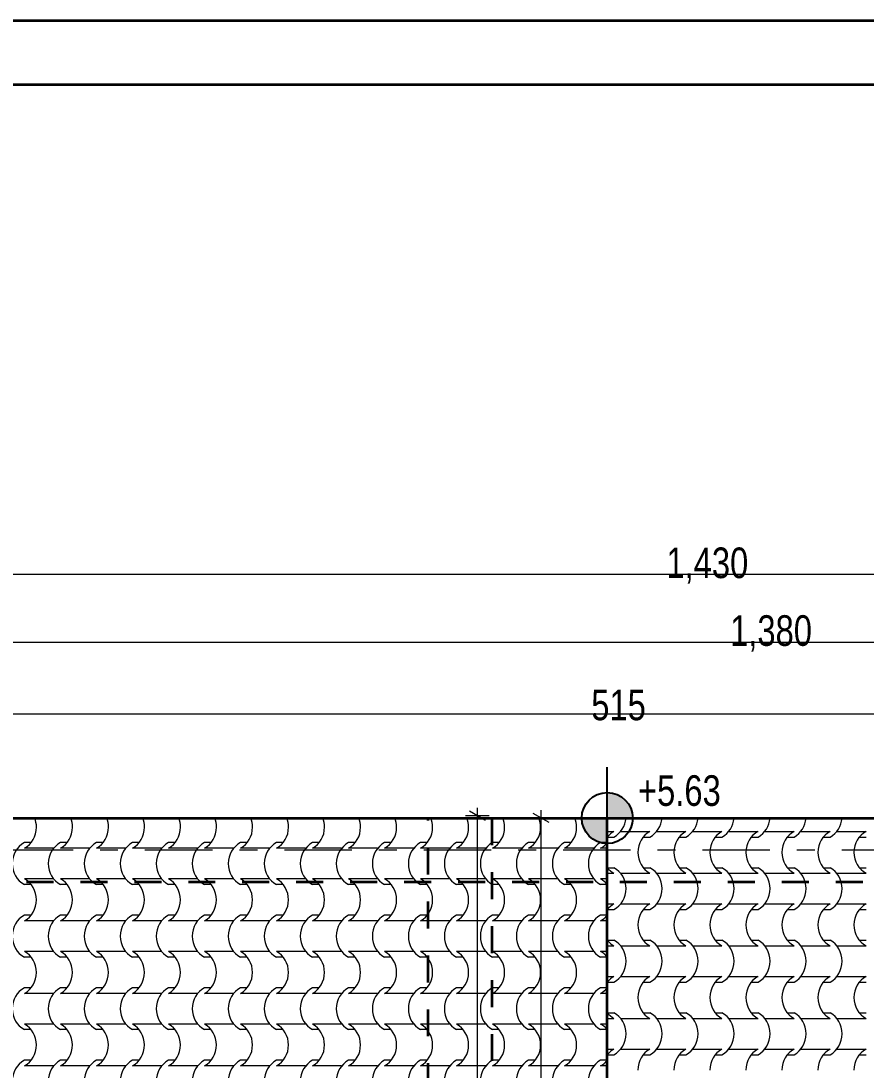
# Model space of a CAD drawing. Header units: millimetres. Extents: x -440 to 2671, y 0 to 297.
# Drawn here: x -277.8 to -211.5, y 214.7 to 297 of the extents above; entities that cross this region are included whole.
import ezdxf

# ---------------------------------------------------------------- set-up
doc = ezdxf.new("R2010")
doc.units = ezdxf.units.MM
doc.header["$MEASUREMENT"] = 0
doc.set_wipeout_variables(frame=1)
for name, pattern in [('- Двойно прекъснати линии', [10.936111, 5.291667, -2.116667, 1.411111, -2.116667]), ('- Прекъснати линия', [4.233333, 2.116667, -2.116667]), ('Wipeout_Contour', [1000, 0, -1000])]:
    doc.linetypes.add(name, pattern=pattern)
for name, color, linetype, lineweight, true_color in [('1', 7, 'Continuous', 13, 0x2b2b2b), ('58', 7, 'Continuous', 25, 0xdf0000), ('65', 7, 'Continuous', 20, 0x4e4e4e), ('85', 7, 'Continuous', 20, 0x404040)]:
    doc.layers.add(name, color=color, linetype=linetype, lineweight=lineweight, true_color=true_color)
doc.layers.add('102', color=254, linetype='Continuous', lineweight=15)
doc.layers.add('41', color=7, linetype='Continuous', lineweight=35)
doc.styles.add('GENERATED_STYLE_6', font='GOTHIC.TTF')

# ---------------------------------------------------------------- blocks, each defined once
blk = doc.blocks.new('*X44')
at = {"layer": '102', "color": 254, "linetype": 'Continuous', "lineweight": 15}
for p, q in [((163.165, 232.571), (162.638, 232.571)), ((163.784, 232.131), (162.638, 232.131)), ((164.93, 232.131), (163.784, 232.131)), ((165.99, 232.571), (165.463, 232.571)), ((166.609, 232.131), (165.463, 232.131)), ((167.755, 232.131), (166.609, 232.131)), ((168.816, 232.571), (168.289, 232.571)), ((169.435, 232.131), (168.289, 232.131)), ((170.581, 232.131), (169.435, 232.131)), ((171.641, 232.571), (171.114, 232.571)), ((172.26, 232.131), (171.114, 232.131)), ((173.406, 232.131), (172.26, 232.131)), ((174.466, 232.571), (173.94, 232.571)), ((175.086, 232.131), (173.94, 232.131)), ((176.231, 232.131), (175.086, 232.131)), ((177.292, 232.571), (176.765, 232.571)), ((177.911, 232.131), (176.765, 232.131)), ((179.057, 232.131), (177.911, 232.131)), ((180.117, 232.571), (179.59, 232.571)), ((180.736, 232.131), (179.59, 232.131)), ((181.882, 232.131), (180.736, 232.131)), ((182.943, 232.571), (182.416, 232.571)), ((183.562, 232.131), (182.416, 232.131)), ((184.708, 232.131), (183.562, 232.131)), ((185.768, 232.571), (185.241, 232.571)), ((186.387, 232.131), (185.241, 232.131)), ((187.533, 232.131), (186.387, 232.131)), ((188.593, 232.571), (188.067, 232.571)), ((189.212, 232.131), (188.067, 232.131)), ((190.358, 232.131), (189.212, 232.131)), ((191.419, 232.571), (190.892, 232.571)), ((192.038, 232.131), (190.892, 232.131)), ((193.184, 232.131), (192.038, 232.131)), ((194.244, 232.571), (193.717, 232.571)), ((194.863, 232.131), (193.717, 232.131)), ((196.009, 232.131), (194.863, 232.131)), ((197.07, 232.571), (196.543, 232.571)), ((197.689, 232.131), (196.543, 232.131)), ((198.835, 232.131), (197.689, 232.131)), ((199.895, 232.571), (199.368, 232.571)), ((200.514, 232.131), (199.368, 232.131)), ((201.66, 232.131), (200.514, 232.131)), ((202.72, 232.571), (202.194, 232.571)), ((203.339, 232.131), (202.194, 232.131)), ((204.485, 232.131), (203.339, 232.131)), ((205.546, 232.571), (205.019, 232.571)), ((206.165, 232.131), (205.019, 232.131)), ((207.311, 232.131), (206.165, 232.131)), ((208.371, 232.571), (207.844, 232.571)), ((208.371, 232.131), (207.844, 232.131)), ((163.784, 229.726), (162.638, 229.726)), ((164.93, 229.726), (163.784, 229.726)), ((166.609, 229.726), (165.463, 229.726)), ((167.755, 229.726), (166.609, 229.726)), ((169.435, 229.726), (168.289, 229.726)), ((170.581, 229.726), (169.435, 229.726)), ((172.26, 229.726), (171.114, 229.726)), ((173.406, 229.726), (172.26, 229.726)), ((175.086, 229.726), (173.94, 229.726)), ((176.231, 229.726), (175.086, 229.726)), ((177.911, 229.726), (176.765, 229.726)), ((179.057, 229.726), (177.911, 229.726)), ((180.736, 229.726), (179.59, 229.726)), ((181.882, 229.726), (180.736, 229.726)), ((183.562, 229.726), (182.416, 229.726)), ((184.708, 229.726), (183.562, 229.726)), ((186.387, 229.726), (185.241, 229.726)), ((187.533, 229.726), (186.387, 229.726)), ((189.212, 229.726), (188.067, 229.726)), ((190.358, 229.726), (189.212, 229.726)), ((192.038, 229.726), (190.892, 229.726)), ((193.184, 229.726), (192.038, 229.726)), ((194.863, 229.726), (193.717, 229.726)), ((196.009, 229.726), (194.863, 229.726)), ((197.689, 229.726), (196.543, 229.726)), ((198.835, 229.726), (197.689, 229.726)), ((200.514, 229.726), (199.368, 229.726)), ((201.66, 229.726), (200.514, 229.726)), ((203.339, 229.726), (202.194, 229.726)), ((204.485, 229.726), (203.339, 229.726)), ((206.165, 229.726), (205.019, 229.726)), ((207.311, 229.726), (206.165, 229.726)), ((208.371, 229.726), (207.844, 229.726)), ((163.165, 229.286), (162.638, 229.286)), ((165.99, 229.286), (165.463, 229.286)), ((168.816, 229.286), (168.289, 229.286)), ((171.641, 229.286), (171.114, 229.286)), ((174.466, 229.286), (173.94, 229.286)), ((177.292, 229.286), (176.765, 229.286)), ((180.117, 229.286), (179.59, 229.286)), ((182.943, 229.286), (182.416, 229.286)), ((185.768, 229.286), (185.241, 229.286)), ((188.593, 229.286), (188.067, 229.286)), ((191.419, 229.286), (190.892, 229.286)), ((194.244, 229.286), (193.717, 229.286)), ((197.07, 229.286), (196.543, 229.286)), ((199.895, 229.286), (199.368, 229.286)), ((202.72, 229.286), (202.194, 229.286)), ((205.546, 229.286), (205.019, 229.286)), ((208.371, 229.286), (207.844, 229.286)), ((163.165, 226.881), (162.638, 226.881)), ((163.784, 226.441), (162.638, 226.441)), ((164.93, 226.441), (163.784, 226.441)), ((165.99, 226.881), (165.463, 226.881)), ((166.609, 226.441), (165.463, 226.441)), ((167.755, 226.441), (166.609, 226.441)), ((168.816, 226.881), (168.289, 226.881)), ((169.435, 226.441), (168.289, 226.441)), ((170.581, 226.441), (169.435, 226.441)), ((171.641, 226.881), (171.114, 226.881)), ((172.26, 226.441), (171.114, 226.441)), ((173.406, 226.441), (172.26, 226.441)), ((174.466, 226.881), (173.94, 226.881)), ((175.086, 226.441), (173.94, 226.441)), ((176.231, 226.441), (175.086, 226.441)), ((177.292, 226.881), (176.765, 226.881)), ((177.911, 226.441), (176.765, 226.441)), ((179.057, 226.441), (177.911, 226.441)), ((180.117, 226.881), (179.59, 226.881)), ((180.736, 226.441), (179.59, 226.441)), ((181.882, 226.441), (180.736, 226.441)), ((182.943, 226.881), (182.416, 226.881)), ((183.562, 226.441), (182.416, 226.441)), ((184.708, 226.441), (183.562, 226.441)), ((185.768, 226.881), (185.241, 226.881)), ((186.387, 226.441), (185.241, 226.441)), ((187.533, 226.441), (186.387, 226.441)), ((188.593, 226.881), (188.067, 226.881)), ((189.212, 226.441), (188.067, 226.441)), ((190.358, 226.441), (189.212, 226.441)), ((191.419, 226.881), (190.892, 226.881)), ((192.038, 226.441), (190.892, 226.441)), ((193.184, 226.441), (192.038, 226.441)), ((194.244, 226.881), (193.717, 226.881)), ((194.863, 226.441), (193.717, 226.441)), ((196.009, 226.441), (194.863, 226.441)), ((197.07, 226.881), (196.543, 226.881)), ((197.689, 226.441), (196.543, 226.441)), ((198.835, 226.441), (197.689, 226.441)), ((199.895, 226.881), (199.368, 226.881)), ((200.514, 226.441), (199.368, 226.441)), ((201.66, 226.441), (200.514, 226.441)), ((202.72, 226.881), (202.194, 226.881)), ((203.339, 226.441), (202.194, 226.441)), ((204.485, 226.441), (203.339, 226.441)), ((205.546, 226.881), (205.019, 226.881)), ((206.165, 226.441), (205.019, 226.441)), ((207.311, 226.441), (206.165, 226.441)), ((208.371, 226.881), (207.844, 226.881)), ((208.371, 226.441), (207.844, 226.441)), ((163.784, 224.036), (162.638, 224.036)), ((164.93, 224.036), (163.784, 224.036)), ((166.609, 224.036), (165.463, 224.036)), ((167.755, 224.036), (166.609, 224.036)), ((169.435, 224.036), (168.289, 224.036)), ((170.581, 224.036), (169.435, 224.036)), ((172.26, 224.036), (171.114, 224.036)), ((173.406, 224.036), (172.26, 224.036)), ((175.086, 224.036), (173.94, 224.036)), ((176.231, 224.036), (175.086, 224.036)), ((177.911, 224.036), (176.765, 224.036)), ((179.057, 224.036), (177.911, 224.036)), ((180.736, 224.036), (179.59, 224.036)), ((181.882, 224.036), (180.736, 224.036)), ((183.562, 224.036), (182.416, 224.036)), ((184.708, 224.036), (183.562, 224.036)), ((186.387, 224.036), (185.241, 224.036)), ((187.533, 224.036), (186.387, 224.036)), ((189.212, 224.036), (188.067, 224.036)), ((190.358, 224.036), (189.212, 224.036)), ((192.038, 224.036), (190.892, 224.036)), ((193.184, 224.036), (192.038, 224.036)), ((194.863, 224.036), (193.717, 224.036)), ((196.009, 224.036), (194.863, 224.036)), ((197.689, 224.036), (196.543, 224.036)), ((198.835, 224.036), (197.689, 224.036)), ((200.514, 224.036), (199.368, 224.036)), ((201.66, 224.036), (200.514, 224.036)), ((203.339, 224.036), (202.194, 224.036)), ((204.485, 224.036), (203.339, 224.036)), ((206.165, 224.036), (205.019, 224.036)), ((207.311, 224.036), (206.165, 224.036)), ((208.371, 224.036), (207.844, 224.036)), ((163.165, 223.596), (162.638, 223.596)), ((165.99, 223.596), (165.463, 223.596)), ((168.816, 223.596), (168.289, 223.596)), ((171.641, 223.596), (171.114, 223.596)), ((174.466, 223.596), (173.94, 223.596)), ((177.292, 223.596), (176.765, 223.596)), ((180.117, 223.596), (179.59, 223.596)), ((182.943, 223.596), (182.416, 223.596)), ((185.768, 223.596), (185.241, 223.596)), ((188.593, 223.596), (188.067, 223.596)), ((191.419, 223.596), (190.892, 223.596)), ((194.244, 223.596), (193.717, 223.596)), ((197.07, 223.596), (196.543, 223.596)), ((199.895, 223.596), (199.368, 223.596)), ((202.72, 223.596), (202.194, 223.596)), ((205.546, 223.596), (205.019, 223.596)), ((208.371, 223.596), (207.844, 223.596)), ((163.165, 221.191), (162.638, 221.191)), ((163.784, 220.751), (162.638, 220.751)), ((164.93, 220.751), (163.784, 220.751)), ((165.99, 221.191), (165.463, 221.191)), ((166.609, 220.751), (165.463, 220.751)), ((167.755, 220.751), (166.609, 220.751)), ((168.816, 221.191), (168.289, 221.191)), ((169.435, 220.751), (168.289, 220.751)), ((170.581, 220.751), (169.435, 220.751)), ((171.641, 221.191), (171.114, 221.191)), ((172.26, 220.751), (171.114, 220.751)), ((173.406, 220.751), (172.26, 220.751)), ((174.466, 221.191), (173.94, 221.191)), ((175.086, 220.751), (173.94, 220.751)), ((176.231, 220.751), (175.086, 220.751)), ((177.292, 221.191), (176.765, 221.191)), ((177.911, 220.751), (176.765, 220.751)), ((179.057, 220.751), (177.911, 220.751)), ((180.117, 221.191), (179.59, 221.191)), ((180.736, 220.751), (179.59, 220.751)), ((181.882, 220.751), (180.736, 220.751)), ((182.943, 221.191), (182.416, 221.191)), ((183.562, 220.751), (182.416, 220.751)), ((184.708, 220.751), (183.562, 220.751)), ((185.768, 221.191), (185.241, 221.191)), ((186.387, 220.751), (185.241, 220.751)), ((187.533, 220.751), (186.387, 220.751)), ((188.593, 221.191), (188.067, 221.191)), ((189.212, 220.751), (188.067, 220.751)), ((190.358, 220.751), (189.212, 220.751)), ((191.419, 221.191), (190.892, 221.191)), ((192.038, 220.751), (190.892, 220.751)), ((193.184, 220.751), (192.038, 220.751)), ((194.244, 221.191), (193.717, 221.191)), ((194.863, 220.751), (193.717, 220.751)), ((196.009, 220.751), (194.863, 220.751)), ((197.07, 221.191), (196.543, 221.191)), ((197.689, 220.751), (196.543, 220.751)), ((198.835, 220.751), (197.689, 220.751)), ((199.895, 221.191), (199.368, 221.191)), ((200.514, 220.751), (199.368, 220.751)), ((201.66, 220.751), (200.514, 220.751)), ((202.72, 221.191), (202.194, 221.191)), ((203.339, 220.751), (202.194, 220.751)), ((204.485, 220.751), (203.339, 220.751)), ((205.546, 221.191), (205.019, 221.191)), ((206.165, 220.751), (205.019, 220.751)), ((207.311, 220.751), (206.165, 220.751)), ((208.371, 221.191), (207.844, 221.191)), ((208.371, 220.751), (207.844, 220.751)), ((163.784, 218.347), (162.638, 218.347)), ((164.93, 218.347), (163.784, 218.347)), ((166.609, 218.347), (165.463, 218.347)), ((167.755, 218.347), (166.609, 218.347)), ((169.435, 218.347), (168.289, 218.347)), ((170.581, 218.347), (169.435, 218.347)), ((172.26, 218.347), (171.114, 218.347)), ((173.406, 218.347), (172.26, 218.347)), ((175.086, 218.347), (173.94, 218.347)), ((176.231, 218.347), (175.086, 218.347)), ((177.911, 218.347), (176.765, 218.347)), ((179.057, 218.347), (177.911, 218.347)), ((180.736, 218.347), (179.59, 218.347)), ((181.882, 218.347), (180.736, 218.347)), ((183.562, 218.347), (182.416, 218.347)), ((184.708, 218.347), (183.562, 218.347)), ((186.387, 218.347), (185.241, 218.347)), ((187.533, 218.347), (186.387, 218.347)), ((189.212, 218.347), (188.067, 218.347)), ((190.358, 218.347), (189.212, 218.347)), ((192.038, 218.347), (190.892, 218.347)), ((193.184, 218.347), (192.038, 218.347)), ((194.863, 218.347), (193.717, 218.347)), ((196.009, 218.347), (194.863, 218.347)), ((197.689, 218.347), (196.543, 218.347)), ((198.835, 218.347), (197.689, 218.347)), ((200.514, 218.347), (199.368, 218.347)), ((201.66, 218.347), (200.514, 218.347)), ((203.339, 218.347), (202.194, 218.347)), ((204.485, 218.347), (203.339, 218.347)), ((206.165, 218.347), (205.019, 218.347)), ((207.311, 218.347), (206.165, 218.347)), ((208.371, 218.347), (207.844, 218.347)), ((163.165, 217.907), (162.638, 217.907)), ((165.99, 217.907), (165.463, 217.907)), ((168.816, 217.907), (168.289, 217.907)), ((171.641, 217.907), (171.114, 217.907)), ((174.466, 217.907), (173.94, 217.907)), ((177.292, 217.907), (176.765, 217.907)), ((180.117, 217.907), (179.59, 217.907)), ((182.943, 217.907), (182.416, 217.907)), ((185.768, 217.907), (185.241, 217.907)), ((188.593, 217.907), (188.067, 217.907)), ((191.419, 217.907), (190.892, 217.907)), ((194.244, 217.907), (193.717, 217.907)), ((197.07, 217.907), (196.543, 217.907)), ((199.895, 217.907), (199.368, 217.907)), ((202.72, 217.907), (202.194, 217.907)), ((205.546, 217.907), (205.019, 217.907)), ((208.371, 217.907), (207.844, 217.907)), ((163.165, 215.502), (162.638, 215.502)), ((163.784, 215.062), (162.638, 215.062)), ((164.93, 215.062), (163.784, 215.062)), ((165.99, 215.502), (165.463, 215.502)), ((166.609, 215.062), (165.463, 215.062)), ((167.755, 215.062), (166.609, 215.062)), ((168.816, 215.502), (168.289, 215.502)), ((169.435, 215.062), (168.289, 215.062)), ((170.581, 215.062), (169.435, 215.062)), ((171.641, 215.502), (171.114, 215.502)), ((172.26, 215.062), (171.114, 215.062)), ((173.406, 215.062), (172.26, 215.062)), ((174.466, 215.502), (173.94, 215.502)), ((175.086, 215.062), (173.94, 215.062)), ((176.231, 215.062), (175.086, 215.062)), ((177.292, 215.502), (176.765, 215.502)), ((177.911, 215.062), (176.765, 215.062)), ((179.057, 215.062), (177.911, 215.062)), ((180.117, 215.502), (179.59, 215.502)), ((180.736, 215.062), (179.59, 215.062)), ((181.882, 215.062), (180.736, 215.062)), ((182.943, 215.502), (182.416, 215.502)), ((183.562, 215.062), (182.416, 215.062)), ((184.708, 215.062), (183.562, 215.062)), ((185.768, 215.502), (185.241, 215.502)), ((186.387, 215.062), (185.241, 215.062)), ((187.533, 215.062), (186.387, 215.062)), ((188.593, 215.502), (188.067, 215.502)), ((189.212, 215.062), (188.067, 215.062)), ((190.358, 215.062), (189.212, 215.062)), ((191.419, 215.502), (190.892, 215.502)), ((192.038, 215.062), (190.892, 215.062)), ((193.184, 215.062), (192.038, 215.062)), ((194.244, 215.502), (193.717, 215.502)), ((194.863, 215.062), (193.717, 215.062)), ((196.009, 215.062), (194.863, 215.062)), ((197.07, 215.502), (196.543, 215.502)), ((197.689, 215.062), (196.543, 215.062)), ((198.835, 215.062), (197.689, 215.062)), ((199.895, 215.502), (199.368, 215.502)), ((200.514, 215.062), (199.368, 215.062)), ((201.66, 215.062), (200.514, 215.062)), ((202.72, 215.502), (202.194, 215.502)), ((203.339, 215.062), (202.194, 215.062)), ((204.485, 215.062), (203.339, 215.062)), ((205.546, 215.502), (205.019, 215.502)), ((206.165, 215.062), (205.019, 215.062)), ((207.311, 215.062), (206.165, 215.062)), ((208.371, 215.502), (207.844, 215.502)), ((208.371, 215.062), (207.844, 215.062))]:
    blk.add_line(p, q, dxfattribs=at)
for centre, major_axis, start_param, end_param in [((161.849, 233.768), (0, 1.849), 4.715365, 5.118354), ((164.675, 233.768), (0, 1.849), 4.715365, 5.118355), ((167.5, 233.768), (0, 1.849), 4.715365, 5.118355), ((170.326, 233.768), (0, 1.849), 4.715365, 5.118355), ((173.151, 233.768), (0, 1.849), 4.715365, 5.118356), ((175.976, 233.768), (0, 1.849), 4.715365, 5.118356), ((178.802, 233.768), (0, 1.849), 4.715365, 5.118356), ((181.627, 233.768), (0, 1.849), 4.715365, 5.118357), ((184.453, 233.768), (0, 1.849), 4.715365, 5.118357), ((187.278, 233.768), (0, 1.849), 4.715365, 5.118357), ((190.103, 233.768), (0, 1.849), 4.715365, 5.118357), ((192.929, 233.768), (0, 1.849), 4.715365, 5.118358), ((195.754, 233.768), (0, 1.849), 4.715365, 5.118358), ((198.58, 233.768), (0, 1.849), 4.715365, 5.118358), ((201.405, 233.768), (0, 1.849), 4.715365, 5.118359), ((204.23, 233.768), (0, 1.849), 4.715365, 5.118359), ((161.849, 233.779), (0, 1.849), 3.612631, 4.709413), ((164.675, 233.779), (0, 1.849), 3.612631, 4.709413), ((167.5, 233.779), (0, 1.849), 3.612631, 4.709413), ((170.326, 233.779), (0, 1.849), 3.612631, 4.709413), ((173.151, 233.779), (0, 1.849), 3.612631, 4.709413), ((175.976, 233.779), (0, 1.849), 3.612631, 4.709413), ((178.802, 233.779), (0, 1.849), 3.612631, 4.709413), ((181.627, 233.779), (0, 1.849), 3.612631, 4.709413), ((184.453, 233.779), (0, 1.849), 3.612631, 4.709413), ((187.278, 233.779), (0, 1.849), 3.612631, 4.709413), ((190.103, 233.779), (0, 1.849), 3.612631, 4.709413), ((192.929, 233.779), (0, 1.849), 3.612631, 4.709413), ((195.754, 233.779), (0, 1.849), 3.612631, 4.709413), ((198.58, 233.779), (0, 1.849), 3.612631, 4.709413), ((201.405, 233.779), (0, 1.849), 3.612631, 4.709413), ((204.23, 233.779), (0, 1.849), 3.612631, 4.709413), ((163.414, 230.928), (0, 1.839), 0.466079, 2.675513), ((166.24, 230.928), (0, 1.839), 0.466079, 2.675513), ((169.065, 230.928), (0, 1.839), 0.466079, 2.675513), ((171.891, 230.928), (0, 1.839), 0.466079, 2.675513), ((174.716, 230.928), (0, 1.839), 0.466079, 2.675513), ((177.541, 230.928), (0, 1.839), 0.466079, 2.675513), ((180.367, 230.928), (0, 1.839), 0.466079, 2.675513), ((183.192, 230.928), (0, 1.839), 0.466079, 2.675513), ((186.018, 230.928), (0, 1.839), 0.466079, 2.675513), ((188.843, 230.928), (0, 1.839), 0.466079, 2.675513), ((191.668, 230.928), (0, 1.839), 0.466079, 2.675513), ((194.494, 230.928), (0, 1.839), 0.466079, 2.675513), ((197.319, 230.928), (0, 1.839), 0.466079, 2.675513), ((200.145, 230.928), (0, 1.839), 0.466079, 2.675513), ((202.97, 230.928), (0, 1.839), 0.466079, 2.675513), ((205.795, 230.928), (0, 1.839), 0.466079, 2.675513), ((208.621, 230.928), (0, 1.839), 0.466079, 2.675513), ((207.056, 233.779), (0, 1.849), 3.612631, 4.000323), ((161.849, 228.078), (0, 1.849), 4.715365, 5.812147), ((164.675, 228.078), (0, 1.849), 4.715365, 5.812147), ((167.5, 228.078), (0, 1.849), 4.715365, 5.812147), ((170.326, 228.078), (0, 1.849), 4.715365, 5.812147), ((173.151, 228.078), (0, 1.849), 4.715365, 5.812147), ((175.976, 228.078), (0, 1.849), 4.715365, 5.812147), ((178.802, 228.078), (0, 1.849), 4.715365, 5.812147), ((181.627, 228.078), (0, 1.849), 4.715365, 5.812147), ((184.453, 228.078), (0, 1.849), 4.715365, 5.812147), ((187.278, 228.078), (0, 1.849), 4.715365, 5.812147), ((190.103, 228.078), (0, 1.849), 4.715365, 5.812147), ((192.929, 228.078), (0, 1.849), 4.715365, 5.812147), ((195.754, 228.078), (0, 1.849), 4.715365, 5.812147), ((198.58, 228.078), (0, 1.849), 4.715365, 5.812147), ((201.405, 228.078), (0, 1.849), 4.715365, 5.812147), ((204.23, 228.078), (0, 1.849), 4.715365, 5.812147), ((207.056, 228.078), (0, 1.849), 5.424454, 5.812147), ((161.849, 228.089), (0, 1.849), 3.612631, 4.709413), ((164.675, 228.089), (0, 1.849), 3.612631, 4.709413), ((167.5, 228.089), (0, 1.849), 3.612631, 4.709413), ((170.326, 228.089), (0, 1.849), 3.612631, 4.709413), ((173.151, 228.089), (0, 1.849), 3.612631, 4.709413), ((175.976, 228.089), (0, 1.849), 3.612631, 4.709413), ((178.802, 228.089), (0, 1.849), 3.612631, 4.709413), ((181.627, 228.089), (0, 1.849), 3.612631, 4.709413), ((184.453, 228.089), (0, 1.849), 3.612631, 4.709413), ((187.278, 228.089), (0, 1.849), 3.612631, 4.709413), ((190.103, 228.089), (0, 1.849), 3.612631, 4.709413), ((192.929, 228.089), (0, 1.849), 3.612631, 4.709413), ((195.754, 228.089), (0, 1.849), 3.612631, 4.709413), ((198.58, 228.089), (0, 1.849), 3.612631, 4.709413), ((201.405, 228.089), (0, 1.849), 3.612631, 4.709413), ((204.23, 228.089), (0, 1.849), 3.612631, 4.709413), ((163.414, 225.239), (0, 1.839), 0.466079, 2.675513), ((166.24, 225.239), (0, 1.839), 0.466079, 2.675513), ((169.065, 225.239), (0, 1.839), 0.466079, 2.675513), ((171.891, 225.239), (0, 1.839), 0.466079, 2.675513), ((174.716, 225.239), (0, 1.839), 0.466079, 2.675513), ((177.541, 225.239), (0, 1.839), 0.466079, 2.675513), ((180.367, 225.239), (0, 1.839), 0.466079, 2.675513), ((183.192, 225.239), (0, 1.839), 0.466079, 2.675513), ((186.018, 225.239), (0, 1.839), 0.466079, 2.675513), ((188.843, 225.239), (0, 1.839), 0.466079, 2.675513), ((191.668, 225.239), (0, 1.839), 0.466079, 2.675513), ((194.494, 225.239), (0, 1.839), 0.466079, 2.675513), ((197.319, 225.239), (0, 1.839), 0.466079, 2.675513), ((200.145, 225.239), (0, 1.839), 0.466079, 2.675513), ((202.97, 225.239), (0, 1.839), 0.466079, 2.675513), ((205.795, 225.239), (0, 1.839), 0.466079, 2.675513), ((208.621, 225.239), (0, 1.839), 0.466079, 2.675513), ((207.056, 228.089), (0, 1.849), 3.612631, 4.000324), ((161.849, 222.388), (0, 1.849), 4.715365, 5.812147), ((164.675, 222.388), (0, 1.849), 4.715365, 5.812147), ((167.5, 222.388), (0, 1.849), 4.715365, 5.812147), ((170.326, 222.388), (0, 1.849), 4.715365, 5.812147), ((173.151, 222.388), (0, 1.849), 4.715365, 5.812147), ((175.976, 222.388), (0, 1.849), 4.715365, 5.812147), ((178.802, 222.388), (0, 1.849), 4.715365, 5.812147), ((181.627, 222.388), (0, 1.849), 4.715365, 5.812147), ((184.453, 222.388), (0, 1.849), 4.715365, 5.812147), ((187.278, 222.388), (0, 1.849), 4.715365, 5.812147), ((190.103, 222.388), (0, 1.849), 4.715365, 5.812147), ((192.929, 222.388), (0, 1.849), 4.715365, 5.812147), ((195.754, 222.388), (0, 1.849), 4.715365, 5.812147), ((198.58, 222.388), (0, 1.849), 4.715365, 5.812147), ((201.405, 222.388), (0, 1.849), 4.715365, 5.812147), ((204.23, 222.388), (0, 1.849), 4.715365, 5.812147), ((207.056, 222.388), (0, 1.849), 5.424453, 5.812147), ((161.849, 222.399), (0, 1.849), 3.612631, 4.709413), ((164.675, 222.399), (0, 1.849), 3.612631, 4.709413), ((167.5, 222.399), (0, 1.849), 3.612631, 4.709413), ((170.326, 222.399), (0, 1.849), 3.612631, 4.709413), ((173.151, 222.399), (0, 1.849), 3.612631, 4.709413), ((175.976, 222.399), (0, 1.849), 3.612631, 4.709413), ((178.802, 222.399), (0, 1.849), 3.612631, 4.709413), ((181.627, 222.399), (0, 1.849), 3.612631, 4.709413), ((184.453, 222.399), (0, 1.849), 3.612631, 4.709413), ((187.278, 222.399), (0, 1.849), 3.612631, 4.709413), ((190.103, 222.399), (0, 1.849), 3.612631, 4.709413), ((192.929, 222.399), (0, 1.849), 3.612631, 4.709413), ((195.754, 222.399), (0, 1.849), 3.612631, 4.709413), ((198.58, 222.399), (0, 1.849), 3.612631, 4.709413), ((201.405, 222.399), (0, 1.849), 3.612631, 4.709413), ((204.23, 222.399), (0, 1.849), 3.612631, 4.709413), ((163.414, 219.549), (0, 1.839), 0.466079, 2.675513), ((166.24, 219.549), (0, 1.839), 0.466079, 2.675513), ((169.065, 219.549), (0, 1.839), 0.466079, 2.675513), ((171.891, 219.549), (0, 1.839), 0.466079, 2.675513), ((174.716, 219.549), (0, 1.839), 0.466079, 2.675513), ((177.541, 219.549), (0, 1.839), 0.466079, 2.675513), ((180.367, 219.549), (0, 1.839), 0.466079, 2.675513), ((183.192, 219.549), (0, 1.839), 0.466079, 2.675513), ((186.018, 219.549), (0, 1.839), 0.466079, 2.675513), ((188.843, 219.549), (0, 1.839), 0.466079, 2.675513), ((191.668, 219.549), (0, 1.839), 0.466079, 2.675513), ((194.494, 219.549), (0, 1.839), 0.466079, 2.675513), ((197.319, 219.549), (0, 1.839), 0.466079, 2.675513), ((200.145, 219.549), (0, 1.839), 0.466079, 2.675513), ((202.97, 219.549), (0, 1.839), 0.466079, 2.675513), ((205.795, 219.549), (0, 1.839), 0.466079, 2.675513), ((208.621, 219.549), (0, 1.839), 0.466079, 2.675513), ((207.056, 222.399), (0, 1.849), 3.612631, 4.000325), ((161.849, 216.699), (0, 1.849), 4.715365, 5.812147), ((164.675, 216.699), (0, 1.849), 4.715365, 5.812147), ((167.5, 216.699), (0, 1.849), 4.715365, 5.812147), ((170.326, 216.699), (0, 1.849), 4.715365, 5.812147), ((173.151, 216.699), (0, 1.849), 4.715365, 5.812147), ((175.976, 216.699), (0, 1.849), 4.715365, 5.812147), ((178.802, 216.699), (0, 1.849), 4.715365, 5.812147), ((181.627, 216.699), (0, 1.849), 4.715365, 5.812147), ((184.453, 216.699), (0, 1.849), 4.715365, 5.812147), ((187.278, 216.699), (0, 1.849), 4.715365, 5.812147), ((190.103, 216.699), (0, 1.849), 4.715365, 5.812147), ((192.929, 216.699), (0, 1.849), 4.715365, 5.812147), ((195.754, 216.699), (0, 1.849), 4.715365, 5.812147), ((198.58, 216.699), (0, 1.849), 4.715365, 5.812147), ((201.405, 216.699), (0, 1.849), 4.715365, 5.812147), ((204.23, 216.699), (0, 1.849), 4.715365, 5.812147), ((207.056, 216.699), (0, 1.849), 5.424452, 5.812147), ((161.849, 216.71), (0, 1.849), 3.612631, 4.709413), ((164.675, 216.71), (0, 1.849), 3.612631, 4.709413), ((167.5, 216.71), (0, 1.849), 3.612631, 4.709413), ((170.326, 216.71), (0, 1.849), 3.612631, 4.709413), ((173.151, 216.71), (0, 1.849), 3.612631, 4.709413), ((175.976, 216.71), (0, 1.849), 3.612631, 4.709413), ((178.802, 216.71), (0, 1.849), 3.612631, 4.709413), ((181.627, 216.71), (0, 1.849), 3.612631, 4.709413), ((184.453, 216.71), (0, 1.849), 3.612631, 4.709413), ((187.278, 216.71), (0, 1.849), 3.612631, 4.709413), ((190.103, 216.71), (0, 1.849), 3.612631, 4.709413), ((192.929, 216.71), (0, 1.849), 3.612631, 4.709413), ((195.754, 216.71), (0, 1.849), 3.612631, 4.709413), ((198.58, 216.71), (0, 1.849), 3.612631, 4.709413), ((201.405, 216.71), (0, 1.849), 3.612631, 4.709413), ((204.23, 216.71), (0, 1.849), 3.612631, 4.709413), ((163.414, 213.859), (0, 1.839), 0.466079, 2.675513), ((166.24, 213.859), (0, 1.839), 0.466079, 2.675513), ((169.065, 213.859), (0, 1.839), 0.466079, 2.675513), ((171.891, 213.859), (0, 1.839), 0.466079, 2.675513), ((174.716, 213.859), (0, 1.839), 0.466079, 2.675513), ((177.541, 213.859), (0, 1.839), 0.466079, 2.675513), ((180.367, 213.859), (0, 1.839), 0.466079, 2.675513), ((183.192, 213.859), (0, 1.839), 0.466079, 2.675513), ((186.018, 213.859), (0, 1.839), 0.466079, 2.675513), ((188.843, 213.859), (0, 1.839), 0.466079, 2.675513), ((191.668, 213.859), (0, 1.839), 0.466079, 2.675513), ((194.494, 213.859), (0, 1.839), 0.466079, 2.675513), ((197.319, 213.859), (0, 1.839), 0.466079, 2.675513), ((200.145, 213.859), (0, 1.839), 0.466079, 2.675513), ((202.97, 213.859), (0, 1.839), 0.466079, 2.675513), ((205.795, 213.859), (0, 1.839), 0.466079, 2.675513), ((208.621, 213.859), (0, 1.839), 0.466079, 2.675513), ((207.056, 216.71), (0, 1.849), 3.612631, 4.000326)]:
    blk.add_ellipse(centre, major_axis=major_axis, ratio=0.939693, start_param=start_param, end_param=end_param, dxfattribs=at)
blk = doc.blocks.new('*X45')
at = {"layer": '102', "color": 254, "linetype": 'Continuous', "lineweight": 15}
for p, q in [((208.371, 233.452), (208.898, 233.452)), ((208.371, 233.012), (208.898, 233.012)), ((209.432, 233.452), (210.578, 233.452)), ((210.578, 233.452), (211.724, 233.452)), ((211.197, 233.012), (211.724, 233.012)), ((212.257, 233.452), (213.403, 233.452)), ((213.403, 233.452), (214.549, 233.452)), ((214.022, 233.012), (214.549, 233.012)), ((215.083, 233.452), (216.229, 233.452)), ((216.229, 233.452), (217.374, 233.452)), ((216.848, 233.012), (217.374, 233.012)), ((217.908, 233.452), (219.054, 233.452)), ((219.054, 233.452), (220.2, 233.452)), ((219.673, 233.012), (220.2, 233.012)), ((220.734, 233.452), (221.879, 233.452)), ((221.879, 233.452), (223.025, 233.452)), ((222.498, 233.012), (223.025, 233.012)), ((223.559, 233.452), (224.705, 233.452)), ((224.705, 233.452), (225.851, 233.452)), ((225.324, 233.012), (225.851, 233.012)), ((226.384, 233.452), (227.53, 233.452)), ((227.53, 233.452), (228.676, 233.452)), ((228.149, 233.012), (228.676, 233.012)), ((208.371, 230.607), (208.898, 230.607)), ((211.197, 230.607), (211.724, 230.607)), ((214.022, 230.607), (214.549, 230.607)), ((216.848, 230.607), (217.374, 230.607)), ((219.673, 230.607), (220.2, 230.607)), ((222.498, 230.607), (223.025, 230.607)), ((225.324, 230.607), (225.851, 230.607)), ((228.149, 230.607), (228.676, 230.607)), ((208.371, 230.167), (208.898, 230.167)), ((209.432, 230.167), (210.578, 230.167)), ((210.578, 230.167), (211.724, 230.167)), ((212.257, 230.167), (213.403, 230.167)), ((213.403, 230.167), (214.549, 230.167)), ((215.083, 230.167), (216.229, 230.167)), ((216.229, 230.167), (217.374, 230.167)), ((217.908, 230.167), (219.054, 230.167)), ((219.054, 230.167), (220.2, 230.167)), ((220.734, 230.167), (221.879, 230.167)), ((221.879, 230.167), (223.025, 230.167)), ((223.559, 230.167), (224.705, 230.167)), ((224.705, 230.167), (225.851, 230.167)), ((226.384, 230.167), (227.53, 230.167)), ((227.53, 230.167), (228.676, 230.167)), ((208.371, 227.762), (208.898, 227.762)), ((208.371, 227.322), (208.898, 227.322)), ((209.432, 227.762), (210.578, 227.762)), ((210.578, 227.762), (211.724, 227.762)), ((211.197, 227.322), (211.724, 227.322)), ((212.257, 227.762), (213.403, 227.762)), ((213.403, 227.762), (214.549, 227.762)), ((214.022, 227.322), (214.549, 227.322)), ((215.083, 227.762), (216.229, 227.762)), ((216.229, 227.762), (217.374, 227.762)), ((216.848, 227.322), (217.374, 227.322)), ((217.908, 227.762), (219.054, 227.762)), ((219.054, 227.762), (220.2, 227.762)), ((219.673, 227.322), (220.2, 227.322)), ((220.734, 227.762), (221.879, 227.762)), ((221.879, 227.762), (223.025, 227.762)), ((222.498, 227.322), (223.025, 227.322)), ((223.559, 227.762), (224.705, 227.762)), ((224.705, 227.762), (225.851, 227.762)), ((225.324, 227.322), (225.851, 227.322)), ((226.384, 227.762), (227.53, 227.762)), ((227.53, 227.762), (228.676, 227.762)), ((228.149, 227.322), (228.676, 227.322)), ((208.371, 224.917), (208.898, 224.917)), ((211.197, 224.917), (211.724, 224.917)), ((214.022, 224.917), (214.549, 224.917)), ((216.848, 224.917), (217.374, 224.917)), ((219.673, 224.917), (220.2, 224.917)), ((222.498, 224.917), (223.025, 224.917)), ((225.324, 224.917), (225.851, 224.917)), ((228.149, 224.917), (228.676, 224.917)), ((208.371, 224.477), (208.898, 224.477)), ((209.432, 224.477), (210.578, 224.477)), ((210.578, 224.477), (211.724, 224.477)), ((212.257, 224.477), (213.403, 224.477)), ((213.403, 224.477), (214.549, 224.477)), ((215.083, 224.477), (216.229, 224.477)), ((216.229, 224.477), (217.374, 224.477)), ((217.908, 224.477), (219.054, 224.477)), ((219.054, 224.477), (220.2, 224.477)), ((220.734, 224.477), (221.879, 224.477)), ((221.879, 224.477), (223.025, 224.477)), ((223.559, 224.477), (224.705, 224.477)), ((224.705, 224.477), (225.851, 224.477)), ((226.384, 224.477), (227.53, 224.477)), ((227.53, 224.477), (228.676, 224.477)), ((208.371, 222.072), (208.898, 222.072)), ((208.371, 221.632), (208.898, 221.632)), ((209.432, 222.072), (210.578, 222.072)), ((210.578, 222.072), (211.724, 222.072)), ((211.197, 221.632), (211.724, 221.632)), ((212.257, 222.072), (213.403, 222.072)), ((213.403, 222.072), (214.549, 222.072)), ((214.022, 221.632), (214.549, 221.632)), ((215.083, 222.072), (216.229, 222.072)), ((216.229, 222.072), (217.374, 222.072)), ((216.848, 221.632), (217.374, 221.632)), ((217.908, 222.072), (219.054, 222.072)), ((219.054, 222.072), (220.2, 222.072)), ((219.673, 221.632), (220.2, 221.632)), ((220.734, 222.072), (221.879, 222.072)), ((221.879, 222.072), (223.025, 222.072)), ((222.498, 221.632), (223.025, 221.632)), ((223.559, 222.072), (224.705, 222.072)), ((224.705, 222.072), (225.851, 222.072)), ((225.324, 221.632), (225.851, 221.632)), ((226.384, 222.072), (227.53, 222.072)), ((227.53, 222.072), (228.676, 222.072)), ((228.149, 221.632), (228.676, 221.632)), ((208.371, 219.228), (208.898, 219.228)), ((211.197, 219.228), (211.724, 219.228)), ((214.022, 219.228), (214.549, 219.228)), ((216.848, 219.228), (217.374, 219.228)), ((219.673, 219.228), (220.2, 219.228)), ((222.498, 219.228), (223.025, 219.228)), ((225.324, 219.228), (225.851, 219.228)), ((228.149, 219.228), (228.676, 219.228)), ((208.371, 218.788), (208.898, 218.788)), ((209.432, 218.788), (210.578, 218.788)), ((210.578, 218.788), (211.724, 218.788)), ((212.257, 218.788), (213.403, 218.788)), ((213.403, 218.788), (214.549, 218.788)), ((215.083, 218.788), (216.229, 218.788)), ((216.229, 218.788), (217.374, 218.788)), ((217.908, 218.788), (219.054, 218.788)), ((219.054, 218.788), (220.2, 218.788)), ((220.734, 218.788), (221.879, 218.788)), ((221.879, 218.788), (223.025, 218.788)), ((223.559, 218.788), (224.705, 218.788)), ((224.705, 218.788), (225.851, 218.788)), ((226.384, 218.788), (227.53, 218.788)), ((227.53, 218.788), (228.676, 218.788)), ((208.371, 216.383), (208.898, 216.383)), ((209.432, 216.383), (210.578, 216.383)), ((210.578, 216.383), (211.724, 216.383)), ((212.257, 216.383), (213.403, 216.383)), ((213.403, 216.383), (214.549, 216.383)), ((215.083, 216.383), (216.229, 216.383)), ((216.229, 216.383), (217.374, 216.383)), ((217.908, 216.383), (219.054, 216.383)), ((219.054, 216.383), (220.2, 216.383)), ((220.734, 216.383), (221.879, 216.383)), ((221.879, 216.383), (223.025, 216.383)), ((223.559, 216.383), (224.705, 216.383)), ((224.705, 216.383), (225.851, 216.383)), ((226.384, 216.383), (227.53, 216.383)), ((227.53, 216.383), (228.676, 216.383)), ((208.371, 215.943), (208.898, 215.943)), ((211.197, 215.943), (211.724, 215.943)), ((214.022, 215.943), (214.549, 215.943)), ((216.848, 215.943), (217.374, 215.943)), ((219.673, 215.943), (220.2, 215.943)), ((222.498, 215.943), (223.025, 215.943)), ((225.324, 215.943), (225.851, 215.943)), ((228.149, 215.943), (228.676, 215.943))]:
    blk.add_line(p, q, dxfattribs=at)
for centre, major_axis, start_param, end_param in [((208.122, 234.654), (0, 1.839), 3.607672, 4.627319), ((210.947, 234.654), (0, 1.839), 3.607672, 4.627319), ((213.773, 234.654), (0, 1.839), 3.607672, 4.627319), ((216.598, 234.654), (0, 1.839), 3.607672, 4.627319), ((219.423, 234.654), (0, 1.839), 3.607672, 4.627319), ((222.249, 234.654), (0, 1.839), 3.607672, 4.627319), ((225.074, 234.654), (0, 1.839), 3.607672, 4.627319), ((209.687, 231.804), (0, 1.849), 0.471039, 0.858749), ((212.512, 231.804), (0, 1.849), 0.471039, 1.56782), ((215.338, 231.804), (0, 1.849), 0.471039, 1.56782), ((218.163, 231.804), (0, 1.849), 0.471039, 1.56782), ((220.988, 231.804), (0, 1.849), 0.471039, 1.56782), ((223.814, 231.804), (0, 1.849), 0.471039, 1.56782), ((226.639, 231.804), (0, 1.849), 0.471039, 1.56782), ((229.465, 231.804), (0, 1.849), 0.471039, 1.56782), ((212.512, 231.815), (0, 1.849), 1.573772, 2.670554), ((215.338, 231.815), (0, 1.849), 1.573772, 2.670554), ((218.163, 231.815), (0, 1.849), 1.573772, 2.670554), ((220.988, 231.815), (0, 1.849), 1.573772, 2.670554), ((223.814, 231.815), (0, 1.849), 1.573772, 2.670554), ((226.639, 231.815), (0, 1.849), 1.573772, 2.670554), ((229.465, 231.815), (0, 1.849), 1.573772, 2.670554), ((209.687, 231.815), (0, 1.849), 2.282843, 2.670554), ((208.122, 228.964), (0, 1.839), 3.607672, 5.817106), ((210.947, 228.964), (0, 1.839), 3.607672, 5.817106), ((213.773, 228.964), (0, 1.839), 3.607672, 5.817106), ((216.598, 228.964), (0, 1.839), 3.607672, 5.817106), ((219.423, 228.964), (0, 1.839), 3.607672, 5.817106), ((222.249, 228.964), (0, 1.839), 3.607672, 5.817106), ((225.074, 228.964), (0, 1.839), 3.607672, 5.817106), ((209.687, 226.114), (0, 1.849), 0.471039, 0.858749), ((212.512, 226.114), (0, 1.849), 0.471039, 1.56782), ((215.338, 226.114), (0, 1.849), 0.471039, 1.56782), ((218.163, 226.114), (0, 1.849), 0.471039, 1.56782), ((220.988, 226.114), (0, 1.849), 0.471039, 1.56782), ((223.814, 226.114), (0, 1.849), 0.471039, 1.56782), ((226.639, 226.114), (0, 1.849), 0.471039, 1.56782), ((229.465, 226.114), (0, 1.849), 0.471039, 1.56782), ((212.512, 226.125), (0, 1.849), 1.573772, 2.670554), ((215.338, 226.125), (0, 1.849), 1.573772, 2.670554), ((218.163, 226.125), (0, 1.849), 1.573772, 2.670554), ((220.988, 226.125), (0, 1.849), 1.573772, 2.670554), ((223.814, 226.125), (0, 1.849), 1.573772, 2.670554), ((226.639, 226.125), (0, 1.849), 1.573772, 2.670554), ((229.465, 226.125), (0, 1.849), 1.573772, 2.670554), ((209.687, 226.125), (0, 1.849), 2.282843, 2.670554), ((208.122, 223.275), (0, 1.839), 3.607672, 5.817106), ((210.947, 223.275), (0, 1.839), 3.607672, 5.817106), ((213.773, 223.275), (0, 1.839), 3.607672, 5.817106), ((216.598, 223.275), (0, 1.839), 3.607672, 5.817106), ((219.423, 223.275), (0, 1.839), 3.607672, 5.817106), ((222.249, 223.275), (0, 1.839), 3.607672, 5.817106), ((225.074, 223.275), (0, 1.839), 3.607672, 5.817106), ((209.687, 220.425), (0, 1.849), 0.471039, 0.858749), ((212.512, 220.425), (0, 1.849), 0.471039, 1.56782), ((215.338, 220.425), (0, 1.849), 0.471039, 1.56782), ((218.163, 220.425), (0, 1.849), 0.471039, 1.56782), ((220.988, 220.425), (0, 1.849), 0.471039, 1.56782), ((223.814, 220.425), (0, 1.849), 0.471039, 1.56782), ((226.639, 220.425), (0, 1.849), 0.471039, 1.56782), ((229.465, 220.425), (0, 1.849), 0.471039, 1.56782), ((212.512, 220.436), (0, 1.849), 1.573772, 2.670554), ((215.338, 220.436), (0, 1.849), 1.573772, 2.670554), ((218.163, 220.436), (0, 1.849), 1.573772, 2.670554), ((220.988, 220.436), (0, 1.849), 1.573772, 2.670554), ((223.814, 220.436), (0, 1.849), 1.573772, 2.670554), ((226.639, 220.436), (0, 1.849), 1.573772, 2.670554), ((229.465, 220.436), (0, 1.849), 1.573772, 2.670554), ((209.687, 220.436), (0, 1.849), 2.282843, 2.670554), ((208.122, 217.585), (0, 1.839), 3.607672, 5.817106), ((210.947, 217.585), (0, 1.839), 3.607672, 5.817106), ((213.773, 217.585), (0, 1.839), 3.607672, 5.817106), ((216.598, 217.585), (0, 1.839), 3.607672, 5.817106), ((219.423, 217.585), (0, 1.839), 3.607672, 5.817106), ((222.249, 217.585), (0, 1.839), 3.607672, 5.817106), ((225.074, 217.585), (0, 1.839), 3.607672, 5.817106), ((209.687, 214.735), (0, 1.849), 0.471039, 0.858749), ((212.512, 214.735), (0, 1.849), 0.471039, 1.56782), ((215.338, 214.735), (0, 1.849), 0.471039, 1.56782), ((218.163, 214.735), (0, 1.849), 0.471039, 1.56782), ((220.988, 214.735), (0, 1.849), 0.471039, 1.56782), ((223.814, 214.735), (0, 1.849), 0.471039, 1.56782), ((226.639, 214.735), (0, 1.849), 0.471039, 1.56782), ((229.465, 214.735), (0, 1.849), 0.471039, 1.56782)]:
    blk.add_ellipse(centre, major_axis=major_axis, ratio=0.939693, start_param=start_param, end_param=end_param, dxfattribs=at)

msp = doc.modelspace()

# ---------------------------------------------------------------- linework, layer by layer
at = {"layer": '41', "linetype": 'Continuous', "lineweight": 35, "flags": 128}
for points in [[(-20.188, 297), (-440.188, 297), (-440.188, 0), (-20.188, 0)], [(-25.188, 292), (-415.188, 292), (-415.188, 5), (-25.188, 5)]]:
    msp.add_lwpolyline(points, close=True, dxfattribs=at)
at = {"layer": '85', "linetype": 'Continuous', "lineweight": 20}
for p, q in [((-80.817, 253.589), (-366.817, 253.589)), ((-80.817, 248.276), (-356.817, 248.276)), ((-179.324, 242.634), (-282.324, 242.634))]:
    msp.add_line(p, q, dxfattribs=at)

# ---------------------------------------------------------------- texts
at = {"layer": '1', "linetype": 'Continuous', "lineweight": 13, "char_height": 2.4, "attachment_point": 7, "style": 'GENERATED_STYLE_6'}
for s, insert in [('\\A1;{\\W0.800000x;\\pql;\\fCentury Gothic|b0|i0|c0|p34;1,430}', (-227.178, 252.867)), ('\\A1;{\\W0.800000x;\\pql;\\fCentury Gothic|b0|i0|c0|p34;1,380}', (-222.178, 247.554)), ('\\A1;{\\W0.800000x;\\pql;\\fCentury Gothic|b0|i0|c0|p34;515}', (-233.073, 242.135)), ('\\A1;{\\W0.800000x;\\pql;\\fCentury Gothic|b0|i0|c0|p34;+5.63}', (-229.406, 235.419))]:
    msp.add_mtext(s, dxfattribs=dict(at, insert=insert))

# ---------------------------------------------------------------- next in the draw order: wipeouts: each hides what was drawn before it
at = {"color": 254, "linetype": 'Wipeout_Contour', "lineweight": 0, "ltscale": 1131.990195}
msp.add_wipeout([(-366.817, 96.498), (-246.817, 96.498), (-231.817, 111.498), (-231.817, 234.498), (-366.817, 234.498)], dxfattribs=at)

# ---------------------------------------------------------------- next in the draw order: linework, layer by layer
at = {"layer": '41', "color": 7, "linetype": 'Continuous', "lineweight": 35, "flags": 128}
for points in [[(-366.817, 234.498), (-231.817, 234.498)], [(-231.817, 234.498), (-231.817, 111.498)]]:
    msp.add_lwpolyline(points, dxfattribs=at)
at = {"layer": '41', "color": 7, "linetype": '- Прекъснати линия', "lineweight": 35, "flags": 128}
for points in [[(-245.863, 187.749), (-245.863, 234.498)], [(-240.863, 234.498), (-240.863, 187.749)]]:
    msp.add_lwpolyline(points, dxfattribs=at)
at = {"layer": '85', "linetype": 'Continuous', "lineweight": 20}
for p, q in [((-242.007, 234.677), (-242.007, 235.289)), ((-241.069, 234.677), (-242.944, 234.677)), ((-241.382, 234.316), (-242.632, 235.038)), ((-242.007, 96.671), (-242.007, 234.677)), ((-236.06, 234.498), (-237.935, 234.498)), ((-236.373, 234.137), (-237.623, 234.859)), ((-236.998, 234.498), (-236.998, 235.109)), ((-236.998, 111.498), (-236.998, 234.498))]:
    msp.add_line(p, q, dxfattribs=at)

# ---------------------------------------------------------------- next in the draw order: block references
at = {"layer": '65', "color": 251, "linetype": 'Continuous', "lineweight": 20, "true_color": 0x4e4e4e}
msp.add_blockref('*X44', (-440.188, 0), dxfattribs=at)

# ---------------------------------------------------------------- next in the draw order: wipeouts: each hides what was drawn before it
at = {"color": 254, "linetype": 'Wipeout_Contour', "lineweight": 0, "ltscale": 1886.276001}
msp.add_wipeout([(-96.817, 234.498), (-231.817, 234.498), (-231.817, 111.498), (-216.817, 96.498), (-96.817, 96.498), (-165.817, 165.498)], dxfattribs=at)

# ---------------------------------------------------------------- next in the draw order: hatches: boundary and pattern name
at = {"layer": '58', "linetype": 'Continuous', "lineweight": 25, "true_color": 0xdf0000}
for points in [[(-231.817, 234.498), (-229.817, 234.498), (-229.969, 235.263), (-230.403, 235.912), (-231.051, 236.346), (-231.817, 236.498)], [(-231.817, 234.498), (-233.817, 234.498), (-233.665, 233.732), (-233.231, 233.084), (-232.582, 232.65), (-231.817, 232.498)]]:
    msp.add_hatch(color=12, dxfattribs=at).paths.add_polyline_path(points)

# ---------------------------------------------------------------- next in the draw order: linework, layer by layer
at = {"layer": '1', "linetype": '- Двойно прекъснати линии', "lineweight": 13}
msp.add_line((-366.512, 231.998), (-72.802, 231.998), dxfattribs=at)
at = {"layer": '41', "color": 7, "linetype": '- Прекъснати линия', "lineweight": 35, "flags": 128}
for points in [[(-356.817, 96.498), (-356.817, 234.498), (-80.817, 234.498), (-80.817, 96.498)], [(-351.817, 96.498), (-351.817, 229.498), (-116.817, 229.498)]]:
    msp.add_lwpolyline(points, dxfattribs=at)
at = {"layer": '41', "color": 7, "linetype": 'Continuous', "lineweight": 35, "flags": 128}
for points in [[(-231.817, 111.498), (-231.817, 234.498)], [(-231.817, 234.498), (-96.817, 234.498)]]:
    msp.add_lwpolyline(points, dxfattribs=at)
at = {"layer": '58', "color": 12, "linetype": 'Continuous', "lineweight": 25, "true_color": 0xdf0000}
for p, q in [((-231.817, 230.498), (-231.817, 238.498)), ((-235.817, 234.498), (-227.817, 234.498))]:
    msp.add_line(p, q, dxfattribs=at)
msp.add_circle((-231.817, 234.498), 2, dxfattribs=at)

# ---------------------------------------------------------------- next in the draw order: block references
at = {"layer": '65', "color": 251, "linetype": 'Continuous', "lineweight": 20, "true_color": 0x4e4e4e}
msp.add_blockref('*X45', (-440.188, 0), dxfattribs=at)

doc.saveas('drawing.dxf')
